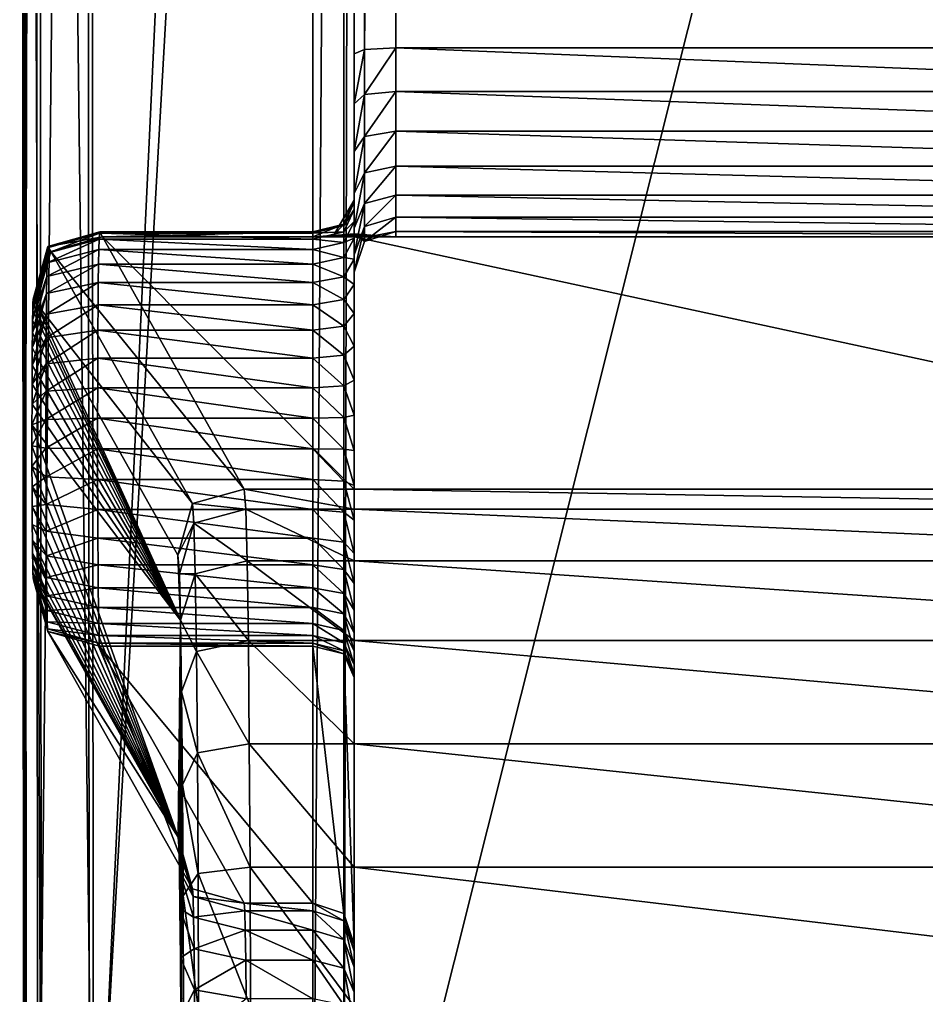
# Model space of a CAD drawing. Header units: metres. Extents: x -3624 to -92, y -1406 to 909.
# Drawn here: x -136.81 to -114.92, y 517.28 to 540.84 of the extents above; entities that cross this region are included whole.
import ezdxf

# ---------------------------------------------------------------- set-up
doc = ezdxf.new("R2010")
doc.units = ezdxf.units.M

msp = doc.modelspace()

# ---------------------------------------------------------------- linework, layer by layer
for points in [[(-128.727, 899.025, 366.645), (-128.727, 785.077, 377.504), (-128.727, 508.727, 368.046)], [(-128.727, 874.83, 359.143), (-128.727, 899.025, 366.645), (-128.727, 508.727, 368.046)], [(-128.727, 874.009, 358.873), (-128.727, 874.83, 359.143), (-128.727, 508.727, 368.046)], [(-128.727, 873.226, 358.481), (-128.727, 874.009, 358.873), (-128.727, 508.727, 368.046)], [(-128.727, 872.523, 357.957), (-128.727, 873.226, 358.481), (-128.727, 508.727, 368.046)], [(-128.727, 766.642, 360.52), (-128.727, 872.523, 357.957), (-128.727, 508.727, 368.046)], [(-128.727, 785.077, 377.504), (-128.727, 647.085, 378.605), (-128.727, 509.396, 368.231)], [(-128.727, 785.077, 377.504), (-128.727, 509.396, 368.231), (-128.727, 509.035, 368.174)], [(-128.727, 785.077, 377.504), (-128.727, 509.035, 368.174), (-128.727, 508.727, 368.046)], [(-128.727, 763.264, 360.582), (-128.727, 766.642, 360.52), (-128.727, 508.727, 368.046)], [(-128.727, 759.889, 360.604), (-128.727, 763.264, 360.582), (-128.727, 508.727, 368.046)], [(-128.727, 647.079, 360.604), (-128.727, 759.889, 360.604), (-128.727, 508.727, 368.046)], [(-128.727, 647.085, 378.605), (-128.727, 632.676, 378.246), (-128.727, 509.396, 368.231)], [(-128.727, 643.704, 360.582), (-128.727, 647.079, 360.604), (-128.727, 508.727, 368.046)], [(-128.727, 640.326, 360.52), (-128.727, 643.704, 360.582), (-128.727, 508.727, 368.046)], [(-128.727, 636.949, 360.414), (-128.727, 640.326, 360.52), (-128.727, 508.727, 368.046)], [(-128.727, 633.574, 360.268), (-128.727, 636.949, 360.414), (-128.727, 508.727, 368.046)], [(-128.727, 630.201, 360.078), (-128.727, 633.574, 360.268), (-128.727, 508.727, 368.046)], [(-128.727, 632.676, 378.246), (-128.727, 625.485, 377.797), (-128.727, 509.396, 368.231)], [(-136.808, 632.208, 387.619), (-136.804, 624.783, 387.155), (-136.704, 508.689, 377.021)], [(-136.808, 632.208, 387.619), (-136.704, 508.689, 377.021), (-136.663, 501.162, 372.839)], [(-136.808, 632.208, 387.619), (-136.663, 501.162, 372.839), (-136.637, 509.109, 370.232)], [(-136.808, 632.208, 387.619), (-136.637, 509.109, 370.232), (-136.734, 621.672, 380.079)], [(-128.727, 626.83, 359.848), (-128.727, 630.201, 360.078), (-128.727, 508.727, 368.046)], [(-128.727, 623.466, 359.574), (-128.727, 626.83, 359.848), (-128.727, 508.727, 368.046)], [(-128.727, 625.485, 377.797), (-128.727, 621.891, 377.504), (-128.727, 509.396, 368.231)], [(-136.804, 624.783, 387.155), (-136.8, 621.07, 386.853), (-136.704, 508.689, 377.021)], [(-128.727, 540.015, 352.274), (-128.477, 540.12, 351.53), (-128.477, 623.529, 358.827)], [(-128.477, 623.529, 358.827), (-128.727, 623.466, 359.574), (-128.727, 540.015, 352.274)], [(-128.727, 535.055, 357.345), (-128.727, 540.015, 352.274), (-128.727, 623.466, 359.574)], [(-128.727, 534.445, 357.956), (-128.727, 535.055, 357.345), (-128.727, 623.466, 359.574)], [(-128.727, 533.742, 358.48), (-128.727, 534.445, 357.956), (-128.727, 623.466, 359.574)], [(-128.727, 532.958, 358.873), (-128.727, 533.742, 358.48), (-128.727, 623.466, 359.574)], [(-128.727, 532.958, 358.873), (-128.727, 623.466, 359.574), (-128.727, 508.727, 368.046)], [(-128.477, 540.12, 351.53), (-127.727, 540.155, 351.282), (-127.727, 623.55, 358.578)], [(-127.727, 623.55, 358.578), (-128.477, 623.529, 358.827), (-128.477, 540.12, 351.53)], [(-101.545, 540.155, 351.282), (-101.545, 623.55, 358.578), (-127.727, 623.55, 358.578)], [(-127.727, 623.55, 358.578), (-127.727, 540.155, 351.282), (-101.545, 540.155, 351.282)], [(-136.275, 509.286, 368.996), (-136.372, 621.777, 378.837), (-136.734, 621.672, 380.079)], [(-135.022, 509.335, 368.661), (-135.118, 621.807, 378.501), (-136.372, 621.777, 378.837)], [(-136.372, 621.777, 378.837), (-136.275, 509.286, 368.996), (-135.022, 509.335, 368.661)], [(-129.727, 621.807, 378.501), (-135.118, 621.807, 378.501), (-135.022, 509.335, 368.661)], [(-135.022, 509.335, 368.661), (-129.727, 509.335, 368.661), (-129.727, 621.807, 378.501)], [(-129.727, 509.335, 368.661), (-128.977, 509.35, 368.553), (-128.977, 621.828, 378.252)], [(-128.977, 621.828, 378.252), (-129.727, 621.807, 378.501), (-129.727, 509.335, 368.661)], [(-128.977, 509.35, 368.553), (-128.727, 509.396, 368.231), (-128.727, 621.891, 377.504)], [(-128.727, 621.891, 377.504), (-128.977, 621.828, 378.252), (-128.977, 509.35, 368.553)], [(-136.734, 621.672, 380.079), (-136.637, 509.109, 370.232), (-136.275, 509.286, 368.996)], [(-136.704, 508.689, 377.021), (-136.8, 621.07, 386.853), (-136.463, 620.964, 388.102)], [(-136.463, 620.964, 388.102), (-136.366, 508.513, 378.264), (-136.704, 508.689, 377.021)], [(-136.366, 508.513, 378.264), (-136.463, 620.964, 388.102), (-135.216, 620.935, 388.463)], [(-135.216, 620.935, 388.463), (-135.12, 508.463, 378.623), (-136.366, 508.513, 378.264)], [(-135.12, 508.463, 378.623), (-135.216, 620.935, 388.463), (-128.727, 620.935, 388.463)], [(-128.727, 620.935, 388.463), (-128.727, 508.463, 378.623), (-135.12, 508.463, 378.623)], [(-100.545, 620.935, 388.463), (-100.545, 508.463, 378.623), (-128.727, 508.463, 378.623)], [(-128.727, 508.463, 378.623), (-128.727, 620.935, 388.463), (-100.545, 620.935, 388.463)], [(-128.727, 538.804, 352.035), (-128.477, 539.028, 351.315), (-128.477, 540.12, 351.53)], [(-128.477, 540.12, 351.53), (-128.727, 540.015, 352.274), (-128.727, 538.804, 352.035)], [(-128.727, 535.565, 356.657), (-128.727, 538.804, 352.035), (-128.727, 540.015, 352.274)], [(-128.727, 535.055, 357.345), (-128.727, 535.565, 356.657), (-128.727, 540.015, 352.274)], [(-128.477, 539.028, 351.315), (-127.727, 539.103, 351.074), (-127.727, 540.155, 351.282)], [(-127.727, 540.155, 351.282), (-128.477, 540.12, 351.53), (-128.477, 539.028, 351.315)], [(-101.545, 539.103, 351.074), (-101.545, 540.155, 351.282), (-127.727, 540.155, 351.282)], [(-127.727, 540.155, 351.282), (-127.727, 539.103, 351.074), (-101.545, 539.103, 351.074)], [(-128.477, 538.021, 350.88), (-127.727, 538.145, 350.661), (-127.727, 539.103, 351.074)], [(-127.727, 539.103, 351.074), (-128.477, 539.028, 351.315), (-128.477, 538.021, 350.88)], [(-101.545, 538.145, 350.661), (-101.545, 539.103, 351.074), (-127.727, 539.103, 351.074)], [(-127.727, 539.103, 351.074), (-127.727, 538.145, 350.661), (-101.545, 538.145, 350.661)], [(-128.727, 537.652, 351.537), (-128.477, 538.021, 350.88), (-128.477, 539.028, 351.315)], [(-128.477, 539.028, 351.315), (-128.727, 538.804, 352.035), (-128.727, 537.652, 351.537)], [(-128.727, 535.968, 355.904), (-128.727, 537.652, 351.537), (-128.727, 538.804, 352.035)], [(-128.727, 535.565, 356.657), (-128.727, 535.968, 355.904), (-128.727, 538.804, 352.035)], [(-128.477, 537.138, 350.256), (-127.727, 537.304, 350.067), (-127.727, 538.145, 350.661)], [(-127.727, 538.145, 350.661), (-128.477, 538.021, 350.88), (-128.477, 537.138, 350.256)], [(-101.545, 537.304, 350.067), (-101.545, 538.145, 350.661), (-127.727, 538.145, 350.661)], [(-127.727, 538.145, 350.661), (-127.727, 537.304, 350.067), (-101.545, 537.304, 350.067)], [(-128.727, 536.643, 350.824), (-128.477, 537.138, 350.256), (-128.477, 538.021, 350.88)], [(-128.477, 538.021, 350.88), (-128.727, 537.652, 351.537), (-128.727, 536.643, 350.824)], [(-128.727, 536.477, 353.411), (-128.727, 536.643, 350.824), (-128.727, 537.652, 351.537)], [(-128.727, 536.429, 354.251), (-128.727, 536.477, 353.411), (-128.727, 537.652, 351.537)], [(-128.727, 536.258, 355.098), (-128.727, 536.429, 354.251), (-128.727, 537.652, 351.537)], [(-128.727, 535.968, 355.904), (-128.727, 536.258, 355.098), (-128.727, 537.652, 351.537)], [(-128.477, 536.404, 349.468), (-127.727, 536.604, 349.316), (-127.727, 537.304, 350.067)], [(-127.727, 537.304, 350.067), (-128.477, 537.138, 350.256), (-128.477, 536.404, 349.468)], [(-101.545, 536.604, 349.316), (-101.545, 537.304, 350.067), (-127.727, 537.304, 350.067)], [(-127.727, 537.304, 350.067), (-127.727, 536.604, 349.316), (-101.545, 536.604, 349.316)], [(-128.727, 535.803, 349.923), (-128.477, 536.404, 349.468), (-128.477, 537.138, 350.256)], [(-128.477, 537.138, 350.256), (-128.727, 536.643, 350.824), (-128.727, 535.803, 349.923)], [(-129.227, 535.63, 346.923), (-128.727, 535.668, 347.457), (-128.727, 536.477, 353.411)], [(-128.727, 536.477, 353.411), (-128.977, 535.905, 353.404), (-129.227, 535.63, 346.923)], [(-128.977, 535.905, 353.404), (-128.727, 536.477, 353.411), (-128.727, 536.429, 354.251)], [(-128.727, 536.477, 353.411), (-128.727, 535.803, 349.923), (-128.727, 536.643, 350.824)], [(-128.727, 536.477, 353.411), (-128.727, 535.668, 347.457), (-128.727, 534.746, 347.681)], [(-128.727, 536.477, 353.411), (-128.727, 534.746, 347.681), (-128.727, 535.161, 348.867)], [(-128.727, 536.477, 353.411), (-128.727, 535.161, 348.867), (-128.727, 535.803, 349.923)], [(-128.477, 535.843, 348.545), (-127.727, 536.07, 348.437), (-127.727, 536.604, 349.316)], [(-127.727, 536.604, 349.316), (-128.477, 536.404, 349.468), (-128.477, 535.843, 348.545)], [(-101.545, 536.07, 348.437), (-101.545, 536.604, 349.316), (-127.727, 536.604, 349.316)], [(-127.727, 536.604, 349.316), (-127.727, 536.07, 348.437), (-101.545, 536.07, 348.437)], [(-128.977, 535.87, 354.185), (-128.727, 536.429, 354.251), (-128.727, 536.258, 355.098)], [(-128.727, 536.429, 354.251), (-128.977, 535.87, 354.185), (-128.977, 535.905, 353.404)], [(-128.977, 535.719, 354.95), (-128.727, 536.258, 355.098), (-128.727, 535.968, 355.904)], [(-128.727, 536.258, 355.098), (-128.977, 535.719, 354.95), (-128.977, 535.87, 354.185)], [(-128.727, 535.161, 348.867), (-128.477, 535.843, 348.545), (-128.477, 536.404, 349.468)], [(-128.477, 536.404, 349.468), (-128.727, 535.803, 349.923), (-128.727, 535.161, 348.867)], [(-128.477, 535.48, 347.509), (-127.727, 535.725, 347.451), (-127.727, 536.07, 348.437)], [(-127.727, 536.07, 348.437), (-128.477, 535.843, 348.545), (-128.477, 535.48, 347.509)], [(-101.545, 535.725, 347.451), (-101.545, 536.07, 348.437), (-127.727, 536.07, 348.437)], [(-127.727, 536.07, 348.437), (-127.727, 535.725, 347.451), (-101.545, 535.725, 347.451)], [(-129.727, 535.714, 353.401), (-128.977, 535.905, 353.404), (-128.977, 535.87, 354.185)], [(-129.727, 535.592, 346.388), (-129.227, 535.63, 346.923), (-128.977, 535.905, 353.404)], [(-128.977, 535.905, 353.404), (-129.727, 535.714, 353.401), (-129.727, 535.592, 346.388)], [(-129.727, 535.683, 354.163), (-128.977, 535.87, 354.185), (-128.977, 535.719, 354.95)], [(-128.977, 535.87, 354.185), (-129.727, 535.683, 354.163), (-129.727, 535.714, 353.401)], [(-128.977, 535.458, 355.678), (-128.727, 535.968, 355.904), (-128.727, 535.565, 356.657)], [(-128.727, 535.968, 355.904), (-128.977, 535.458, 355.678), (-128.977, 535.719, 354.95)], [(-128.727, 534.746, 347.681), (-128.477, 535.48, 347.509), (-128.477, 535.843, 348.545)], [(-128.477, 535.843, 348.545), (-128.727, 535.161, 348.867), (-128.727, 534.746, 347.681)], [(-136.142, 534.968, 355.448), (-136.136, 535.201, 354.796), (-134.887, 535.539, 354.901)], [(-134.887, 535.539, 354.901), (-134.894, 535.289, 355.603), (-136.142, 534.968, 355.448)], [(-136.136, 535.201, 354.796), (-136.129, 535.334, 354.11), (-134.88, 535.683, 354.163)], [(-134.88, 535.683, 354.163), (-134.887, 535.539, 354.901), (-136.136, 535.201, 354.796)], [(-136.129, 535.334, 354.11), (-136.122, 535.364, 353.385), (-134.872, 535.714, 353.401)], [(-134.872, 535.714, 353.401), (-134.88, 535.683, 354.163), (-136.129, 535.334, 354.11)], [(-134.803, 535.592, 346.388), (-134.872, 535.714, 353.401), (-136.122, 535.364, 353.385)], [(-136.122, 535.364, 353.385), (-136.053, 535.242, 346.382), (-134.803, 535.592, 346.388)], [(-131.382, 529.506, -2.281), (-134.803, 535.592, 346.388), (-136.053, 535.242, 346.382)], [(-129.727, 535.289, 355.603), (-134.894, 535.289, 355.603), (-134.887, 535.539, 354.901)], [(-129.727, 535.539, 354.901), (-134.887, 535.539, 354.901), (-134.88, 535.683, 354.163)], [(-134.887, 535.539, 354.901), (-129.727, 535.539, 354.901), (-129.727, 535.289, 355.603)], [(-129.727, 535.683, 354.163), (-134.88, 535.683, 354.163), (-134.872, 535.714, 353.401)], [(-134.88, 535.683, 354.163), (-129.727, 535.683, 354.163), (-129.727, 535.539, 354.901)], [(-134.872, 535.714, 353.401), (-129.727, 535.714, 353.401), (-129.727, 535.683, 354.163)], [(-129.727, 535.714, 353.401), (-134.872, 535.714, 353.401), (-134.803, 535.592, 346.388)], [(-134.803, 535.592, 346.388), (-129.727, 535.592, 346.388), (-129.727, 535.714, 353.401)], [(-129.727, 535.592, 346.388), (-134.803, 535.592, 346.388), (-94.47, 535.592, 346.388)], [(-100.545, 535.592, 346.388), (-94.47, 535.592, 346.388), (-134.803, 535.592, 346.388)], [(-134.803, 535.592, 346.388), (-128.727, 535.592, 346.388), (-100.545, 535.592, 346.388)], [(-128.727, 529.506, -2.281), (-128.727, 535.592, 346.388), (-134.803, 535.592, 346.388)], [(-134.803, 535.592, 346.388), (-131.382, 529.506, -2.281), (-128.727, 529.506, -2.281)], [(-129.727, 535.539, 354.901), (-128.977, 535.719, 354.95), (-128.977, 535.458, 355.678)], [(-128.977, 535.719, 354.95), (-129.727, 535.539, 354.901), (-129.727, 535.683, 354.163)], [(-128.477, 535.611, 346.655), (-129.227, 535.63, 346.923), (-129.727, 535.592, 346.388)], [(-129.727, 535.592, 346.388), (-128.727, 535.592, 346.388), (-128.477, 535.611, 346.655)], [(-128.727, 535.592, 346.388), (-129.727, 535.592, 346.388), (-99.545, 535.592, 346.388)], [(-94.47, 535.592, 346.388), (-99.545, 535.592, 346.388), (-129.727, 535.592, 346.388)], [(-128.977, 535.458, 355.678), (-129.727, 535.289, 355.603), (-129.727, 535.539, 354.901)], [(-128.227, 535.63, 346.923), (-128.727, 535.668, 347.457), (-129.227, 535.63, 346.923)], [(-129.227, 535.63, 346.923), (-128.477, 535.611, 346.655), (-128.227, 535.63, 346.923)], [(-128.977, 535.095, 356.358), (-128.727, 535.565, 356.657), (-128.727, 535.055, 357.345)], [(-128.727, 535.565, 356.657), (-128.977, 535.095, 356.358), (-128.977, 535.458, 355.678)], [(-128.727, 535.668, 347.457), (-128.227, 535.63, 346.923), (-128.477, 535.48, 347.509)], [(-128.477, 535.48, 347.509), (-128.727, 534.746, 347.681), (-128.727, 535.668, 347.457)], [(-127.727, 535.592, 346.388), (-128.477, 535.611, 346.655), (-128.727, 535.592, 346.388)], [(-127.727, 535.592, 346.388), (-128.727, 535.592, 346.388), (-100.545, 535.592, 346.388)], [(-99.545, 535.592, 346.388), (-100.545, 535.592, 346.388), (-128.727, 535.592, 346.388)], [(-100.545, 529.506, -2.281), (-100.545, 535.592, 346.388), (-128.727, 535.592, 346.388)], [(-128.727, 535.592, 346.388), (-128.727, 529.506, -2.281), (-100.545, 529.506, -2.281)], [(-127.727, 535.725, 347.451), (-128.477, 535.48, 347.509), (-128.227, 535.63, 346.923)], [(-127.727, 535.592, 346.388), (-128.227, 535.63, 346.923), (-128.477, 535.611, 346.655)], [(-128.227, 535.63, 346.923), (-127.727, 535.592, 346.388), (-127.727, 535.725, 347.451)], [(-101.545, 535.592, 346.388), (-101.545, 535.725, 347.451), (-127.727, 535.725, 347.451)], [(-127.727, 535.725, 347.451), (-127.727, 535.592, 346.388), (-101.545, 535.592, 346.388)], [(-100.545, 535.592, 346.388), (-101.545, 535.592, 346.388), (-127.727, 535.592, 346.388)], [(-136.483, 533.992, 354.461), (-136.478, 534.089, 353.96), (-136.129, 535.334, 354.11)], [(-136.129, 535.334, 354.11), (-136.136, 535.201, 354.796), (-136.483, 533.992, 354.461)], [(-136.478, 534.089, 353.96), (-136.472, 534.114, 353.367), (-136.122, 535.364, 353.385)], [(-136.122, 535.364, 353.385), (-136.129, 535.334, 354.11), (-136.478, 534.089, 353.96)], [(-136.053, 535.242, 346.382), (-136.122, 535.364, 353.385), (-136.472, 534.114, 353.367)], [(-136.148, 534.641, 356.058), (-136.142, 534.968, 355.448), (-134.894, 535.289, 355.603)], [(-134.894, 535.289, 355.603), (-134.9, 534.937, 356.258), (-136.148, 534.641, 356.058)], [(-129.727, 534.937, 356.258), (-134.9, 534.937, 356.258), (-134.894, 535.289, 355.603)], [(-134.894, 535.289, 355.603), (-129.727, 535.289, 355.603), (-129.727, 534.937, 356.258)], [(-129.727, 535.289, 355.603), (-128.977, 535.458, 355.678), (-128.977, 535.095, 356.358)], [(-128.977, 535.095, 356.358), (-129.727, 534.937, 356.258), (-129.727, 535.289, 355.603)], [(-136.487, 533.822, 354.937), (-136.483, 533.992, 354.461), (-136.136, 535.201, 354.796)], [(-136.136, 535.201, 354.796), (-136.142, 534.968, 355.448), (-136.487, 533.822, 354.937)], [(-136.472, 534.114, 353.367), (-136.403, 533.992, 346.4), (-136.053, 535.242, 346.382)], [(-132.632, 529.157, -2.267), (-136.053, 535.242, 346.382), (-136.403, 533.992, 346.4)], [(-136.053, 535.242, 346.382), (-132.632, 529.157, -2.267), (-131.382, 529.506, -2.281)], [(-129.727, 534.937, 356.258), (-128.977, 535.095, 356.358), (-128.977, 534.633, 356.978)], [(-128.727, 535.055, 357.345), (-128.977, 534.633, 356.978), (-128.977, 535.095, 356.358)], [(-128.977, 534.633, 356.978), (-128.727, 535.055, 357.345), (-128.727, 534.445, 357.956)], [(-136.492, 533.583, 355.382), (-136.487, 533.822, 354.937), (-136.142, 534.968, 355.448)], [(-136.142, 534.968, 355.448), (-136.148, 534.641, 356.058), (-136.492, 533.583, 355.382)], [(-136.154, 534.228, 356.613), (-136.148, 534.641, 356.058), (-134.9, 534.937, 356.258)], [(-134.9, 534.937, 356.258), (-134.906, 534.492, 356.856), (-136.154, 534.228, 356.613)], [(-129.727, 534.492, 356.856), (-134.906, 534.492, 356.856), (-134.9, 534.937, 356.258)], [(-134.9, 534.937, 356.258), (-129.727, 534.937, 356.258), (-129.727, 534.492, 356.856)], [(-128.977, 534.633, 356.978), (-129.727, 534.492, 356.856), (-129.727, 534.937, 356.258)], [(-136.496, 533.281, 355.788), (-136.492, 533.583, 355.382), (-136.148, 534.641, 356.058)], [(-136.148, 534.641, 356.058), (-136.154, 534.228, 356.613), (-136.496, 533.281, 355.788)], [(-129.727, 534.492, 356.856), (-128.977, 534.633, 356.978), (-128.977, 534.08, 357.527)], [(-128.727, 534.445, 357.956), (-128.977, 534.08, 357.527), (-128.977, 534.633, 356.978)], [(-136.159, 533.731, 357.105), (-136.154, 534.228, 356.613), (-134.906, 534.492, 356.856)], [(-134.906, 534.492, 356.856), (-134.911, 533.958, 357.384), (-136.159, 533.731, 357.105)], [(-129.727, 533.958, 357.384), (-134.911, 533.958, 357.384), (-134.906, 534.492, 356.856)], [(-134.906, 534.492, 356.856), (-129.727, 534.492, 356.856), (-129.727, 533.958, 357.384)], [(-128.977, 534.08, 357.527), (-129.727, 533.958, 357.384), (-129.727, 534.492, 356.856)], [(-128.977, 534.08, 357.527), (-128.727, 534.445, 357.956), (-128.727, 533.742, 358.48)], [(-136.499, 532.919, 356.146), (-136.496, 533.281, 355.788), (-136.154, 534.228, 356.613)], [(-136.154, 534.228, 356.613), (-136.159, 533.731, 357.105), (-136.499, 532.919, 356.146)], [(-136.403, 533.992, 346.4), (-136.472, 534.114, 353.367), (-136.478, 534.089, 353.96)], [(-132.92, 526.34, -8.534), (-136.483, 533.992, 354.461), (-136.487, 533.822, 354.937)], [(-136.403, 533.992, 346.4), (-136.478, 534.089, 353.96), (-136.483, 533.992, 354.461)], [(-132.92, 526.34, -8.534), (-136.403, 533.992, 346.4), (-136.483, 533.992, 354.461)], [(-136.403, 533.992, 346.4), (-132.983, 527.908, -2.177), (-132.632, 529.157, -2.267)], [(-132.92, 526.34, -8.534), (-132.983, 527.908, -2.177), (-136.403, 533.992, 346.4)], [(-136.163, 533.159, 357.521), (-136.159, 533.731, 357.105), (-134.911, 533.958, 357.384)], [(-134.911, 533.958, 357.384), (-134.916, 533.343, 357.832), (-136.163, 533.159, 357.521)], [(-129.727, 533.343, 357.832), (-134.916, 533.343, 357.832), (-134.911, 533.958, 357.384)], [(-134.911, 533.958, 357.384), (-129.727, 533.958, 357.384), (-129.727, 533.343, 357.832)], [(-129.727, 533.958, 357.384), (-128.977, 534.08, 357.527), (-128.977, 533.443, 357.994)], [(-128.977, 533.443, 357.994), (-129.727, 533.343, 357.832), (-129.727, 533.958, 357.384)], [(-128.727, 533.742, 358.48), (-128.977, 533.443, 357.994), (-128.977, 534.08, 357.527)], [(-136.502, 532.5, 356.451), (-136.499, 532.919, 356.146), (-136.159, 533.731, 357.105)], [(-136.159, 533.731, 357.105), (-136.163, 533.159, 357.521), (-136.502, 532.5, 356.451)], [(-132.92, 526.34, -8.534), (-136.487, 533.822, 354.937), (-136.492, 533.583, 355.382)], [(-128.977, 533.443, 357.994), (-128.727, 533.742, 358.48), (-128.727, 532.958, 358.873)], [(-132.92, 526.34, -8.534), (-136.492, 533.583, 355.382), (-136.496, 533.281, 355.788)], [(-129.727, 533.343, 357.832), (-128.977, 533.443, 357.994), (-128.977, 532.739, 358.355)], [(-128.727, 532.958, 358.873), (-128.977, 532.739, 358.355), (-128.977, 533.443, 357.994)], [(-136.504, 532.04, 356.688), (-136.502, 532.5, 356.451), (-136.163, 533.159, 357.521)], [(-136.163, 533.159, 357.521), (-136.166, 532.529, 357.846), (-136.504, 532.04, 356.688)], [(-132.92, 526.34, -8.534), (-136.496, 533.281, 355.788), (-136.499, 532.919, 356.146)], [(-136.166, 532.529, 357.846), (-136.163, 533.159, 357.521), (-134.916, 533.343, 357.832)], [(-134.916, 533.343, 357.832), (-134.919, 532.666, 358.182), (-136.166, 532.529, 357.846)], [(-129.727, 532.666, 358.182), (-134.919, 532.666, 358.182), (-134.916, 533.343, 357.832)], [(-134.916, 533.343, 357.832), (-129.727, 533.343, 357.832), (-129.727, 532.666, 358.182)], [(-128.977, 532.739, 358.355), (-129.727, 532.666, 358.182), (-129.727, 533.343, 357.832)], [(-132.92, 526.34, -8.534), (-136.499, 532.919, 356.146), (-136.502, 532.5, 356.451)], [(-128.977, 532.739, 358.355), (-128.727, 532.958, 358.873), (-128.727, 532.138, 359.144)], [(-128.727, 532.138, 359.144), (-128.727, 532.958, 358.873), (-128.727, 508.727, 368.046)], [(-129.727, 532.666, 358.182), (-128.977, 532.739, 358.355), (-128.977, 532, 358.602)], [(-128.727, 532.138, 359.144), (-128.977, 532, 358.602), (-128.977, 532.739, 358.355)], [(-136.506, 531.557, 356.851), (-136.504, 532.04, 356.688), (-136.166, 532.529, 357.846)], [(-136.166, 532.529, 357.846), (-136.168, 531.867, 358.069), (-136.506, 531.557, 356.851)], [(-132.92, 526.34, -8.534), (-136.502, 532.5, 356.451), (-136.504, 532.04, 356.688)], [(-136.168, 531.867, 358.069), (-136.166, 532.529, 357.846), (-134.919, 532.666, 358.182)], [(-134.919, 532.666, 358.182), (-134.921, 531.954, 358.421), (-136.168, 531.867, 358.069)], [(-129.727, 531.954, 358.421), (-134.921, 531.954, 358.421), (-134.919, 532.666, 358.182)], [(-134.919, 532.666, 358.182), (-129.727, 532.666, 358.182), (-129.727, 531.954, 358.421)], [(-128.977, 532, 358.602), (-129.727, 531.954, 358.421), (-129.727, 532.666, 358.182)], [(-132.92, 526.34, -8.534), (-136.504, 532.04, 356.688), (-136.506, 531.557, 356.851)], [(-129.727, 531.954, 358.421), (-128.977, 532, 358.602), (-128.977, 531.238, 358.736)], [(-128.977, 532, 358.602), (-128.727, 532.138, 359.144), (-128.727, 531.294, 359.291)], [(-128.727, 531.294, 359.291), (-128.977, 531.238, 358.736), (-128.977, 532, 358.602)], [(-128.727, 531.294, 359.291), (-128.727, 532.138, 359.144), (-128.727, 508.727, 368.046)], [(-136.507, 531.059, 356.939), (-136.506, 531.557, 356.851), (-136.168, 531.867, 358.069)], [(-136.168, 531.867, 358.069), (-136.169, 531.185, 358.19), (-136.507, 531.059, 356.939)], [(-136.169, 531.185, 358.19), (-136.168, 531.867, 358.069), (-134.921, 531.954, 358.421)], [(-134.921, 531.954, 358.421), (-134.923, 531.22, 358.551), (-136.169, 531.185, 358.19)], [(-129.727, 531.22, 358.551), (-134.923, 531.22, 358.551), (-134.921, 531.954, 358.421)], [(-134.921, 531.954, 358.421), (-129.727, 531.954, 358.421), (-129.727, 531.22, 358.551)], [(-128.977, 531.238, 358.736), (-129.727, 531.22, 358.551), (-129.727, 531.954, 358.421)], [(-132.92, 526.34, -8.534), (-136.506, 531.557, 356.851), (-136.507, 531.059, 356.939)], [(-128.977, 531.238, 358.736), (-128.727, 531.294, 359.291), (-128.727, 530.441, 359.313)], [(-128.727, 530.441, 359.313), (-128.727, 531.294, 359.291), (-128.727, 508.727, 368.046)], [(-136.507, 530.554, 356.953), (-136.507, 531.059, 356.939), (-136.169, 531.185, 358.19)], [(-136.169, 531.185, 358.19), (-136.169, 530.493, 358.208), (-136.507, 530.554, 356.953)], [(-136.507, 531.059, 356.939), (-136.507, 530.554, 356.953), (-132.982, 521.106, -2.24)], [(-132.92, 526.34, -8.534), (-136.507, 531.059, 356.939), (-132.982, 521.106, -2.24)], [(-136.169, 530.493, 358.208), (-136.169, 531.185, 358.19), (-134.923, 531.22, 358.551)], [(-134.923, 531.22, 358.551), (-134.923, 530.477, 358.571), (-136.169, 530.493, 358.208)], [(-134.923, 531.22, 358.551), (-129.727, 531.22, 358.551), (-129.727, 530.477, 358.571)], [(-129.727, 530.477, 358.571), (-134.923, 530.477, 358.571), (-134.923, 531.22, 358.551)], [(-129.727, 531.22, 358.551), (-128.977, 531.238, 358.736), (-128.977, 530.468, 358.756)], [(-128.977, 530.468, 358.756), (-129.727, 530.477, 358.571), (-129.727, 531.22, 358.551)], [(-128.727, 530.441, 359.313), (-128.977, 530.468, 358.756), (-128.977, 531.238, 358.736)], [(-136.507, 530.052, 356.891), (-136.507, 530.554, 356.953), (-136.169, 530.493, 358.208)], [(-136.507, 530.554, 356.953), (-136.507, 530.052, 356.891), (-132.982, 521.106, -2.24)], [(-136.169, 530.493, 358.208), (-136.168, 529.806, 358.123), (-136.507, 530.052, 356.891)], [(-136.168, 529.806, 358.123), (-136.169, 530.493, 358.208), (-134.923, 530.477, 358.571)], [(-134.923, 530.477, 358.571), (-134.922, 529.737, 358.48), (-136.168, 529.806, 358.123)], [(-134.923, 530.477, 358.571), (-129.727, 530.477, 358.571), (-129.727, 529.737, 358.48)], [(-129.727, 529.737, 358.48), (-134.922, 529.737, 358.48), (-134.923, 530.477, 358.571)], [(-129.727, 530.477, 358.571), (-128.977, 530.468, 358.756), (-128.977, 529.7, 358.662)], [(-128.977, 529.7, 358.662), (-129.727, 529.737, 358.48), (-129.727, 530.477, 358.571)], [(-128.977, 530.468, 358.756), (-128.727, 530.441, 359.313), (-128.727, 529.59, 359.211)], [(-128.727, 529.59, 359.211), (-128.977, 529.7, 358.662), (-128.977, 530.468, 358.756)], [(-128.727, 529.59, 359.211), (-128.727, 530.441, 359.313), (-128.727, 508.727, 368.046)], [(-136.505, 529.561, 356.754), (-136.507, 530.052, 356.891), (-136.168, 529.806, 358.123)], [(-136.507, 530.052, 356.891), (-136.505, 529.561, 356.754), (-132.982, 521.106, -2.24)], [(-136.168, 529.806, 358.123), (-136.167, 529.133, 357.935), (-136.505, 529.561, 356.754)], [(-136.167, 529.133, 357.935), (-136.168, 529.806, 358.123), (-134.922, 529.737, 358.48)], [(-134.922, 529.737, 358.48), (-134.92, 529.013, 358.278), (-136.167, 529.133, 357.935)], [(-134.922, 529.737, 358.48), (-129.727, 529.737, 358.48), (-129.727, 529.013, 358.278)], [(-129.727, 529.013, 358.278), (-134.92, 529.013, 358.278), (-134.922, 529.737, 358.48)], [(-129.727, 529.737, 358.48), (-128.977, 529.7, 358.662), (-128.977, 528.949, 358.454)], [(-128.977, 528.949, 358.454), (-129.727, 529.013, 358.278), (-129.727, 529.737, 358.48)], [(-128.977, 529.7, 358.662), (-128.727, 529.59, 359.211), (-128.727, 528.757, 358.984)], [(-128.727, 528.757, 358.984), (-128.977, 528.949, 358.454), (-128.977, 529.7, 358.662)], [(-136.503, 529.089, 356.54), (-136.505, 529.561, 356.754), (-136.167, 529.133, 357.935)], [(-136.505, 529.561, 356.754), (-136.503, 529.089, 356.54), (-132.982, 521.106, -2.24)], [(-131.346, 529.025, -5.918), (-131.382, 529.506, -2.281), (-132.632, 529.157, -2.267)], [(-128.727, 529.025, -5.918), (-128.727, 529.506, -2.281), (-131.382, 529.506, -2.281)], [(-131.382, 529.506, -2.281), (-131.346, 529.025, -5.918), (-128.727, 529.025, -5.918)], [(-128.727, 528.757, 358.984), (-128.727, 529.59, 359.211), (-128.727, 508.727, 368.046)], [(-100.545, 529.025, -5.918), (-100.545, 529.506, -2.281), (-128.727, 529.506, -2.281)], [(-128.727, 529.506, -2.281), (-128.727, 529.025, -5.918), (-100.545, 529.025, -5.918)], [(-132.597, 528.683, -5.845), (-132.632, 529.157, -2.267), (-132.983, 527.908, -2.177)], [(-132.632, 529.157, -2.267), (-132.597, 528.683, -5.845), (-131.346, 529.025, -5.918)], [(-136.167, 529.133, 357.935), (-136.164, 528.487, 357.644), (-136.503, 529.089, 356.54)], [(-136.5, 528.654, 356.258), (-136.503, 529.089, 356.54), (-136.164, 528.487, 357.644)], [(-136.503, 529.089, 356.54), (-136.5, 528.654, 356.258), (-132.982, 521.106, -2.24)], [(-136.164, 528.487, 357.644), (-136.167, 529.133, 357.935), (-134.92, 529.013, 358.278)], [(-134.92, 529.013, 358.278), (-134.917, 528.319, 357.964), (-136.164, 528.487, 357.644)], [(-134.92, 529.013, 358.278), (-129.727, 529.013, 358.278), (-129.727, 528.319, 357.964)], [(-129.727, 528.319, 357.964), (-134.917, 528.319, 357.964), (-134.92, 529.013, 358.278)], [(-131.313, 527.775, -9.247), (-131.346, 529.025, -5.918), (-132.597, 528.683, -5.845)], [(-128.727, 527.775, -9.247), (-128.727, 529.025, -5.918), (-131.346, 529.025, -5.918)], [(-131.346, 529.025, -5.918), (-131.313, 527.775, -9.247), (-128.727, 527.775, -9.247)], [(-129.727, 529.013, 358.278), (-128.977, 528.949, 358.454), (-128.977, 528.228, 358.131)], [(-128.977, 528.228, 358.131), (-129.727, 528.319, 357.964), (-129.727, 529.013, 358.278)], [(-128.977, 528.949, 358.454), (-128.727, 528.757, 358.984), (-128.727, 527.954, 358.632)], [(-128.727, 527.954, 358.632), (-128.977, 528.228, 358.131), (-128.977, 528.949, 358.454)], [(-100.545, 527.775, -9.247), (-100.545, 529.025, -5.918), (-128.727, 529.025, -5.918)], [(-128.727, 529.025, -5.918), (-128.727, 527.775, -9.247), (-100.545, 527.775, -9.247)], [(-132.983, 527.908, -2.177), (-132.95, 527.463, -5.542), (-132.597, 528.683, -5.845)], [(-132.565, 527.461, -9.1), (-132.597, 528.683, -5.845), (-132.95, 527.463, -5.542)], [(-132.597, 528.683, -5.845), (-132.565, 527.461, -9.1), (-131.313, 527.775, -9.247)], [(-128.727, 527.954, 358.632), (-128.727, 528.757, 358.984), (-128.727, 508.727, 368.046)], [(-136.164, 528.487, 357.644), (-136.16, 527.894, 357.257), (-136.5, 528.654, 356.258)], [(-136.497, 528.274, 355.919), (-136.5, 528.654, 356.258), (-136.16, 527.894, 357.257)], [(-136.5, 528.654, 356.258), (-136.497, 528.274, 355.919), (-132.982, 521.106, -2.24)], [(-136.16, 527.894, 357.257), (-136.164, 528.487, 357.644), (-134.917, 528.319, 357.964)], [(-136.16, 527.894, 357.257), (-136.155, 527.372, 356.793), (-136.497, 528.274, 355.919)], [(-136.493, 527.951, 355.53), (-136.497, 528.274, 355.919), (-136.155, 527.372, 356.793)], [(-136.497, 528.274, 355.919), (-136.493, 527.951, 355.53), (-132.982, 521.106, -2.24)], [(-134.917, 528.319, 357.964), (-134.913, 527.68, 357.549), (-136.16, 527.894, 357.257)], [(-134.917, 528.319, 357.964), (-129.727, 528.319, 357.964), (-129.727, 527.68, 357.549)], [(-129.727, 527.68, 357.549), (-134.913, 527.68, 357.549), (-134.917, 528.319, 357.964)], [(-129.727, 528.319, 357.964), (-128.977, 528.228, 358.131), (-128.977, 527.566, 357.698)], [(-128.977, 527.566, 357.698), (-129.727, 527.68, 357.549), (-129.727, 528.319, 357.964)], [(-128.977, 528.228, 358.131), (-128.727, 527.954, 358.632), (-128.727, 527.224, 358.146)], [(-128.727, 527.224, 358.146), (-128.977, 527.566, 357.698), (-128.977, 528.228, 358.131)], [(-136.155, 527.372, 356.793), (-136.15, 526.93, 356.26), (-136.493, 527.951, 355.53)], [(-136.489, 527.689, 355.097), (-136.493, 527.951, 355.53), (-136.15, 526.93, 356.26)], [(-136.493, 527.951, 355.53), (-136.489, 527.689, 355.097), (-132.982, 521.106, -2.24)], [(-136.155, 527.372, 356.793), (-136.16, 527.894, 357.257), (-134.913, 527.68, 357.549)], [(-132.92, 526.34, -8.534), (-132.95, 527.463, -5.542), (-132.983, 527.908, -2.177)], [(-131.285, 525.853, -12.175), (-131.313, 527.775, -9.247), (-132.565, 527.461, -9.1)], [(-128.727, 525.853, -12.175), (-128.727, 527.775, -9.247), (-131.313, 527.775, -9.247)], [(-131.313, 527.775, -9.247), (-131.285, 525.853, -12.175), (-128.727, 525.853, -12.175)], [(-128.727, 527.224, 358.146), (-128.727, 527.954, 358.632), (-128.727, 508.727, 368.046)], [(-100.545, 525.853, -12.175), (-100.545, 527.775, -9.247), (-128.727, 527.775, -9.247)], [(-128.727, 527.775, -9.247), (-128.727, 525.853, -12.175), (-100.545, 525.853, -12.175)], [(-136.15, 526.93, 356.26), (-136.144, 526.572, 355.668), (-136.489, 527.689, 355.097)], [(-136.484, 527.495, 354.63), (-136.489, 527.689, 355.097), (-136.144, 526.572, 355.668)], [(-136.489, 527.689, 355.097), (-136.484, 527.495, 354.63), (-132.982, 521.106, -2.24)], [(-134.913, 527.68, 357.549), (-134.908, 527.12, 357.049), (-136.155, 527.372, 356.793)], [(-134.913, 527.68, 357.549), (-129.727, 527.68, 357.549), (-129.727, 527.12, 357.049)], [(-129.727, 527.12, 357.049), (-134.908, 527.12, 357.049), (-134.913, 527.68, 357.549)], [(-129.727, 527.68, 357.549), (-128.977, 527.566, 357.698), (-128.977, 526.985, 357.178)], [(-128.977, 526.985, 357.178), (-129.727, 527.12, 357.049), (-129.727, 527.68, 357.549)], [(-128.977, 527.566, 357.698), (-128.727, 527.224, 358.146), (-128.727, 526.583, 357.566)], [(-128.727, 526.583, 357.566), (-128.977, 526.985, 357.178), (-128.977, 527.566, 357.698)], [(-136.144, 526.572, 355.668), (-136.138, 526.305, 355.028), (-136.484, 527.495, 354.63)], [(-136.48, 527.371, 354.136), (-136.484, 527.495, 354.63), (-136.138, 526.305, 355.028)], [(-136.484, 527.495, 354.63), (-136.48, 527.371, 354.136), (-132.982, 521.106, -2.24)], [(-136.138, 526.305, 355.028), (-136.132, 526.135, 354.351), (-136.48, 527.371, 354.136)], [(-136.474, 527.317, 353.559), (-136.48, 527.371, 354.136), (-136.132, 526.135, 354.351)], [(-136.48, 527.371, 354.136), (-136.474, 527.317, 353.559), (-132.982, 521.106, -2.24)], [(-136.132, 526.135, 354.351), (-136.124, 526.068, 353.632), (-136.474, 527.317, 353.559)], [(-132.982, 521.106, -2.24), (-136.474, 527.317, 353.559), (-136.124, 526.068, 353.632)], [(-136.15, 526.93, 356.26), (-136.155, 527.372, 356.793), (-134.908, 527.12, 357.049)], [(-132.95, 527.463, -5.542), (-132.92, 526.34, -8.534), (-132.565, 527.461, -9.1)], [(-132.537, 525.582, -11.964), (-132.565, 527.461, -9.1), (-132.92, 526.34, -8.534)], [(-132.565, 527.461, -9.1), (-132.537, 525.582, -11.964), (-131.285, 525.853, -12.175)], [(-134.908, 527.12, 357.049), (-134.902, 526.644, 356.475), (-136.15, 526.93, 356.26)], [(-134.908, 527.12, 357.049), (-129.727, 527.12, 357.049), (-129.727, 526.644, 356.475)], [(-129.727, 526.644, 356.475), (-134.902, 526.644, 356.475), (-134.908, 527.12, 357.049)], [(-129.727, 527.12, 357.049), (-128.977, 526.985, 357.178), (-128.977, 526.492, 356.583)], [(-128.977, 526.492, 356.583), (-129.727, 526.644, 356.475), (-129.727, 527.12, 357.049)], [(-128.727, 526.583, 357.566), (-128.727, 527.224, 358.146), (-128.727, 508.727, 368.046)], [(-136.144, 526.572, 355.668), (-136.15, 526.93, 356.26), (-134.902, 526.644, 356.475)], [(-128.977, 526.985, 357.178), (-128.727, 526.583, 357.566), (-128.727, 526.038, 356.906)], [(-128.727, 526.038, 356.906), (-128.977, 526.492, 356.583), (-128.977, 526.985, 357.178)], [(-134.902, 526.644, 356.475), (-134.896, 526.259, 355.839), (-136.144, 526.572, 355.668)], [(-136.138, 526.305, 355.028), (-136.144, 526.572, 355.668), (-134.896, 526.259, 355.839)], [(-134.902, 526.644, 356.475), (-129.727, 526.644, 356.475), (-129.727, 526.259, 355.839)], [(-129.727, 526.259, 355.839), (-134.896, 526.259, 355.839), (-134.902, 526.644, 356.475)], [(-129.727, 526.644, 356.475), (-128.977, 526.492, 356.583), (-128.977, 526.093, 355.923)], [(-128.977, 526.093, 355.923), (-129.727, 526.259, 355.839), (-129.727, 526.644, 356.475)], [(-128.727, 526.038, 356.906), (-128.727, 526.583, 357.566), (-128.727, 508.727, 368.046)], [(-132.92, 526.34, -8.534), (-132.982, 521.106, -2.24), (-132.966, 520.89, -3.876)], [(-132.92, 526.34, -8.534), (-132.966, 520.89, -3.876), (-132.95, 520.294, -5.463)], [(-132.92, 526.34, -8.534), (-132.95, 520.294, -5.463), (-132.937, 519.38, -6.856)], [(-132.92, 526.34, -8.534), (-132.937, 519.38, -6.856), (-132.926, 518.193, -8.013)], [(-132.92, 526.34, -8.534), (-132.926, 518.193, -8.013), (-132.917, 516.776, -8.89)], [(-132.92, 526.34, -8.534), (-132.895, 524.612, -11.167), (-132.537, 525.582, -11.964)], [(-132.873, 522.365, -13.356), (-132.895, 524.612, -11.167), (-132.92, 526.34, -8.534)], [(-132.847, 516.668, -16.059), (-132.873, 522.365, -13.356), (-132.92, 526.34, -8.534)], [(-132.875, 504.457, -13.2), (-132.847, 516.668, -16.059), (-132.92, 526.34, -8.534)], [(-132.875, 504.457, -13.2), (-132.92, 526.34, -8.534), (-132.917, 516.776, -8.89)], [(-128.977, 526.492, 356.583), (-128.727, 526.038, 356.906), (-128.727, 525.596, 356.175)], [(-128.727, 525.596, 356.175), (-128.977, 526.093, 355.923), (-128.977, 526.492, 356.583)], [(-134.896, 526.259, 355.839), (-134.889, 525.972, 355.151), (-136.138, 526.305, 355.028)], [(-136.132, 526.135, 354.351), (-136.138, 526.305, 355.028), (-134.889, 525.972, 355.151)], [(-134.889, 525.972, 355.151), (-134.882, 525.79, 354.422), (-136.132, 526.135, 354.351)], [(-136.124, 526.068, 353.632), (-136.132, 526.135, 354.351), (-134.882, 525.79, 354.422)], [(-134.896, 526.259, 355.839), (-129.727, 526.259, 355.839), (-129.727, 525.972, 355.151)], [(-129.727, 525.972, 355.151), (-134.889, 525.972, 355.151), (-134.896, 526.259, 355.839)], [(-129.727, 526.259, 355.839), (-128.977, 526.093, 355.923), (-128.977, 525.795, 355.21)], [(-128.977, 525.795, 355.21), (-129.727, 525.972, 355.151), (-129.727, 526.259, 355.839)], [(-128.977, 526.093, 355.923), (-128.727, 525.596, 356.175), (-128.727, 525.264, 355.386)], [(-128.727, 525.264, 355.386), (-128.977, 525.795, 355.21), (-128.977, 526.093, 355.923)], [(-134.882, 525.79, 354.422), (-134.875, 525.718, 353.664), (-136.124, 526.068, 353.632)], [(-132.633, 519.857, -2.144), (-136.124, 526.068, 353.632), (-134.875, 525.718, 353.664)], [(-136.124, 526.068, 353.632), (-132.633, 519.857, -2.144), (-132.982, 521.106, -2.24)], [(-134.889, 525.972, 355.151), (-129.727, 525.972, 355.151), (-129.727, 525.79, 354.422)], [(-129.727, 525.79, 354.422), (-134.882, 525.79, 354.422), (-134.889, 525.972, 355.151)], [(-131.261, 523.356, -14.608), (-131.285, 525.853, -12.175), (-132.537, 525.582, -11.964)], [(-128.727, 523.356, -14.608), (-128.727, 525.853, -12.175), (-131.285, 525.853, -12.175)], [(-131.285, 525.853, -12.175), (-131.261, 523.356, -14.608), (-128.727, 523.356, -14.608)], [(-129.727, 525.972, 355.151), (-128.977, 525.795, 355.21), (-128.977, 525.604, 354.454)], [(-128.977, 525.604, 354.454), (-129.727, 525.79, 354.422), (-129.727, 525.972, 355.151)], [(-128.727, 525.596, 356.175), (-128.727, 526.038, 356.906), (-128.727, 508.727, 368.046)], [(-100.545, 523.356, -14.608), (-100.545, 525.853, -12.175), (-128.727, 525.853, -12.175)], [(-128.727, 525.853, -12.175), (-128.727, 523.356, -14.608), (-100.545, 523.356, -14.608)], [(-134.882, 525.79, 354.422), (-129.727, 525.79, 354.422), (-129.727, 525.718, 353.663)], [(-129.727, 525.718, 353.663), (-134.875, 525.718, 353.664), (-134.882, 525.79, 354.422)], [(-134.875, 525.718, 353.664), (-129.727, 525.718, 353.663), (-129.727, 519.508, -2.105)], [(-129.727, 519.508, -2.105), (-131.383, 519.508, -2.105), (-134.875, 525.718, 353.664)], [(-134.875, 525.718, 353.664), (-131.383, 519.508, -2.105), (-132.633, 519.857, -2.144)], [(-129.727, 525.79, 354.422), (-128.977, 525.604, 354.454), (-128.977, 525.528, 353.674)], [(-128.977, 525.528, 353.674), (-129.727, 525.718, 353.663), (-129.727, 525.79, 354.422)], [(-129.727, 525.718, 353.663), (-128.977, 525.528, 353.674), (-128.977, 519.258, -2.087)], [(-128.977, 519.258, -2.087), (-129.727, 519.508, -2.105), (-129.727, 525.718, 353.663)], [(-128.977, 525.795, 355.21), (-128.727, 525.264, 355.386), (-128.727, 525.049, 354.549)], [(-128.727, 525.049, 354.549), (-128.977, 525.604, 354.454), (-128.977, 525.795, 355.21)], [(-132.513, 523.139, -14.343), (-132.537, 525.582, -11.964), (-132.895, 524.612, -11.167)], [(-132.537, 525.582, -11.964), (-132.513, 523.139, -14.343), (-131.261, 523.356, -14.608)], [(-128.977, 525.604, 354.454), (-128.727, 525.049, 354.549), (-128.727, 524.957, 353.706)], [(-128.727, 524.957, 353.706), (-128.977, 525.528, 353.674), (-128.977, 525.604, 354.454)], [(-128.977, 525.528, 353.674), (-128.727, 524.957, 353.706), (-128.727, 518.509, -2.031)], [(-128.727, 518.509, -2.031), (-128.977, 519.258, -2.087), (-128.977, 525.528, 353.674)], [(-128.727, 525.264, 355.386), (-128.727, 525.596, 356.175), (-128.727, 508.727, 368.046)], [(-128.727, 525.049, 354.549), (-128.727, 525.264, 355.386), (-128.727, 508.727, 368.046)], [(-128.727, 524.957, 353.706), (-128.727, 525.049, 354.549), (-128.727, 508.727, 368.046)], [(-128.727, 517.962, -4.263), (-128.727, 518.509, -2.031), (-128.727, 524.957, 353.706)], [(-128.727, 524.957, 353.706), (-128.727, 508.727, 368.046), (-128.727, 508.509, -1.944)], [(-128.727, 524.957, 353.706), (-128.727, 508.509, -1.944), (-128.727, 514.606, -6.874)], [(-128.727, 517.962, -4.263), (-128.727, 524.957, 353.706), (-128.727, 514.606, -6.874)], [(-132.895, 524.612, -11.167), (-132.873, 522.365, -13.356), (-132.513, 523.139, -14.343)], [(-131.243, 520.379, -16.453), (-131.261, 523.356, -14.608), (-132.513, 523.139, -14.343)], [(-128.727, 520.379, -16.453), (-128.727, 523.356, -14.608), (-131.261, 523.356, -14.608)], [(-131.261, 523.356, -14.608), (-131.243, 520.379, -16.453), (-128.727, 520.379, -16.453)], [(-100.545, 520.379, -16.453), (-100.545, 523.356, -14.608), (-128.727, 523.356, -14.608)], [(-128.727, 523.356, -14.608), (-128.727, 520.379, -16.453), (-100.545, 520.379, -16.453)], [(-132.496, 520.228, -16.147), (-132.513, 523.139, -14.343), (-132.873, 522.365, -13.356)], [(-132.513, 523.139, -14.343), (-132.496, 520.228, -16.147), (-131.243, 520.379, -16.453)], [(-132.873, 522.365, -13.356), (-132.857, 519.687, -15.015), (-132.496, 520.228, -16.147)], [(-132.847, 516.668, -16.059), (-132.857, 519.687, -15.015), (-132.873, 522.365, -13.356)], [(-132.966, 520.89, -3.876), (-132.982, 521.106, -2.24), (-132.633, 519.857, -2.144)], [(-132.633, 519.857, -2.144), (-132.619, 519.669, -3.568), (-132.966, 520.89, -3.876)], [(-132.95, 520.294, -5.463), (-132.966, 520.89, -3.876), (-132.619, 519.669, -3.568)], [(-132.619, 519.669, -3.568), (-132.606, 519.173, -4.89), (-132.95, 520.294, -5.463)], [(-132.937, 519.38, -6.856), (-132.95, 520.294, -5.463), (-132.606, 519.173, -4.89)], [(-132.485, 516.941, -17.283), (-132.496, 520.228, -16.147), (-132.857, 519.687, -15.015)], [(-131.231, 517.018, -17.615), (-131.243, 520.379, -16.453), (-132.496, 520.228, -16.147)], [(-132.496, 520.228, -16.147), (-132.485, 516.941, -17.283), (-131.231, 517.018, -17.615)], [(-128.727, 517.018, -17.615), (-128.727, 520.379, -16.453), (-131.243, 520.379, -16.453)], [(-131.243, 520.379, -16.453), (-131.231, 517.018, -17.615), (-128.727, 517.018, -17.615)], [(-100.545, 517.018, -17.615), (-100.545, 520.379, -16.453), (-128.727, 520.379, -16.453)], [(-128.727, 520.379, -16.453), (-128.727, 517.018, -17.615), (-100.545, 517.018, -17.615)], [(-132.619, 519.669, -3.568), (-132.633, 519.857, -2.144), (-131.383, 519.508, -2.105)], [(-132.857, 519.687, -15.015), (-132.847, 516.668, -16.059), (-132.485, 516.941, -17.283)], [(-131.383, 519.508, -2.105), (-131.37, 519.328, -3.47), (-132.619, 519.669, -3.568)], [(-132.606, 519.173, -4.89), (-132.619, 519.669, -3.568), (-131.37, 519.328, -3.47)], [(-131.383, 519.508, -2.105), (-129.727, 519.508, -2.105), (-129.727, 519.328, -3.47)], [(-129.727, 519.328, -3.47), (-131.37, 519.328, -3.47), (-131.383, 519.508, -2.105)], [(-129.727, 519.508, -2.105), (-128.977, 519.258, -2.087), (-128.977, 519.083, -3.409)], [(-128.977, 519.083, -3.409), (-129.727, 519.328, -3.47), (-129.727, 519.508, -2.105)], [(-132.606, 519.173, -4.89), (-132.595, 518.41, -6.053), (-132.937, 519.38, -6.856)], [(-132.926, 518.193, -8.013), (-132.937, 519.38, -6.856), (-132.595, 518.41, -6.053)], [(-131.37, 519.328, -3.47), (-131.358, 518.859, -4.719), (-132.606, 519.173, -4.89)], [(-131.37, 519.328, -3.47), (-129.727, 519.328, -3.47), (-129.727, 518.859, -4.719)], [(-129.727, 518.859, -4.719), (-131.358, 518.859, -4.719), (-131.37, 519.328, -3.47)], [(-129.727, 519.328, -3.47), (-128.977, 519.083, -3.409), (-128.977, 518.635, -4.605)], [(-128.977, 518.635, -4.605), (-129.727, 518.859, -4.719), (-129.727, 519.328, -3.47)], [(-128.977, 519.258, -2.087), (-128.727, 518.509, -2.031), (-128.727, 518.351, -3.225)], [(-128.727, 518.351, -3.225), (-128.977, 519.083, -3.409), (-128.977, 519.258, -2.087)], [(-132.595, 518.41, -6.053), (-132.606, 519.173, -4.89), (-131.358, 518.859, -4.719)], [(-128.977, 519.083, -3.409), (-128.727, 518.351, -3.225), (-128.727, 517.962, -4.263)], [(-128.727, 517.962, -4.263), (-128.977, 518.635, -4.605), (-128.977, 519.083, -3.409)], [(-131.358, 518.859, -4.719), (-131.347, 518.138, -5.816), (-132.595, 518.41, -6.053)], [(-131.358, 518.859, -4.719), (-129.727, 518.859, -4.719), (-129.727, 518.138, -5.816)], [(-129.727, 518.138, -5.816), (-131.347, 518.138, -5.816), (-131.358, 518.859, -4.719)], [(-129.727, 518.859, -4.719), (-128.977, 518.635, -4.605), (-128.977, 517.944, -5.656)], [(-128.977, 517.944, -5.656), (-129.727, 518.138, -5.816), (-129.727, 518.859, -4.719)], [(-128.977, 518.635, -4.605), (-128.727, 517.962, -4.263), (-128.727, 517.362, -5.176)], [(-128.727, 517.362, -5.176), (-128.977, 517.944, -5.656), (-128.977, 518.635, -4.605)], [(-132.595, 518.41, -6.053), (-132.585, 517.418, -7.018), (-132.926, 518.193, -8.013)], [(-132.585, 517.418, -7.018), (-132.595, 518.41, -6.053), (-131.347, 518.138, -5.816)], [(-128.727, 517.962, -4.263), (-128.727, 518.351, -3.225), (-128.727, 518.509, -2.031)], [(-132.917, 516.776, -8.89), (-132.926, 518.193, -8.013), (-132.585, 517.418, -7.018)], [(-131.347, 518.138, -5.816), (-131.338, 517.202, -6.729), (-132.585, 517.418, -7.018)], [(-131.347, 518.138, -5.816), (-129.727, 518.138, -5.816), (-129.727, 517.202, -6.729)], [(-129.727, 517.202, -6.729), (-131.338, 517.202, -6.729), (-131.347, 518.138, -5.816)], [(-129.727, 518.138, -5.816), (-128.977, 517.944, -5.656), (-128.977, 517.047, -6.531)], [(-128.977, 517.047, -6.531), (-129.727, 517.202, -6.729), (-129.727, 518.138, -5.816)], [(-128.977, 517.944, -5.656), (-128.727, 517.362, -5.176), (-128.727, 516.582, -5.936)], [(-128.727, 516.582, -5.936), (-128.977, 517.047, -6.531), (-128.977, 517.944, -5.656)], [(-128.727, 517.962, -4.263), (-128.727, 514.606, -6.874), (-128.727, 516.582, -5.936)], [(-128.727, 517.962, -4.263), (-128.727, 516.582, -5.936), (-128.727, 517.362, -5.176)], [(-132.585, 517.418, -7.018), (-132.578, 516.236, -7.751), (-132.917, 516.776, -8.89)], [(-132.578, 516.236, -7.751), (-132.585, 517.418, -7.018), (-131.338, 517.202, -6.729)]]:
    msp.add_3dface(points)

doc.saveas('drawing.dxf')
